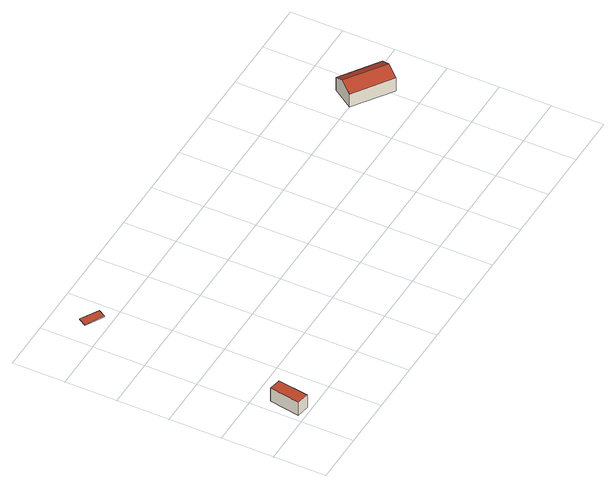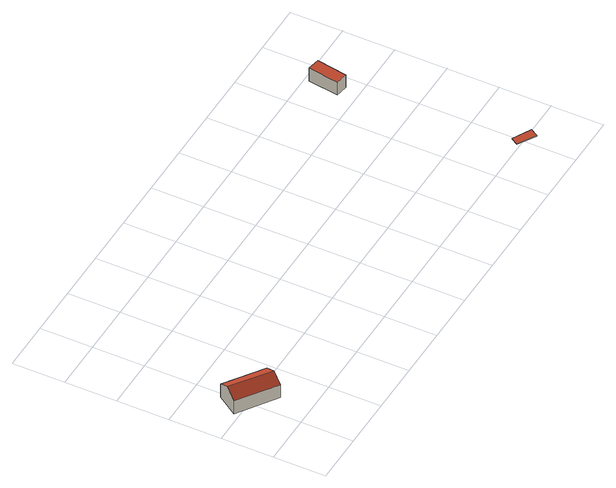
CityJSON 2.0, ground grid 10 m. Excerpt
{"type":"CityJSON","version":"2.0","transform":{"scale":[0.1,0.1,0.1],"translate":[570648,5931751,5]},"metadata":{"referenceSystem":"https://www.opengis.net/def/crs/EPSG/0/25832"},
"CityObjects":{
"building1":{"type":"Building","attributes":{"Grundfläche 2D":"14.372400","Grundhöhe NN":"5.809"},"geometry":[{"type":"Solid","lod":"3","boundaries":[[[[0,1,2,3]],[[4,5,3,2]],[[5,6,0,3]],[[6,7,1,0]],[[7,4,2,1]],[[7,6,5,4]]]],"semantics":{"surfaces":[{"type":"RoofSurface"},{"type":"WallSurface"},{"type":"GroundSurface"}],"values":[[0,1,1,1,1,2]]}}]},
"building2":{"type":"Building","attributes":{"Grundfläche 2D":"6.704607","Grundhöhe NN":"9.526"},"geometry":[{"type":"Solid","lod":"3","boundaries":[[[[8,9,10,11]],[[12,13,11,10]],[[13,14,8,11]],[[14,15,9,8]],[[15,12,10,9]],[[15,14,13,12]]]],"semantics":{"surfaces":[{"type":"RoofSurface"},{"type":"WallSurface"},{"type":"GroundSurface"}],"values":[[0,1,1,1,1,2]]}}]},
"building3":{"type":"Building","attributes":{"Grundfläche 2D":"43.152109","Grundhöhe NN":"5.856"},"geometry":[{"type":"Solid","lod":"3","boundaries":[[[[16,17,18,19]],[[20,16,19,21]],[[21,19,18,22,23]],[[20,21,23,24]],[[17,16,20,24,25]],[[18,17,25,22]],[[23,22,25,24]]]],"semantics":{"surfaces":[{"type":"RoofSurface"},{"type":"WallSurface"},{"type":"GroundSurface"}],"values":[[0,0,1,1,1,1,2]]}}]}
},
"vertices":[
[37,8,37],[46,67,37],[23,71,37],[13,12,37],[23,71,8],[13,12,8],[37,8,8],[46,67,8],
[41,399,47],[49,413,47],[15,433,47],[6,418,47],[15,433,45],[6,418,45],[41,399,45],[49,413,45],
[822,270,51],[836,290,38],[763,340,38],[750,321,51],[809,250,38],[736,300,38],[763,340,9],[736,300,9],[809,250,9],[836,290,9]
]}
